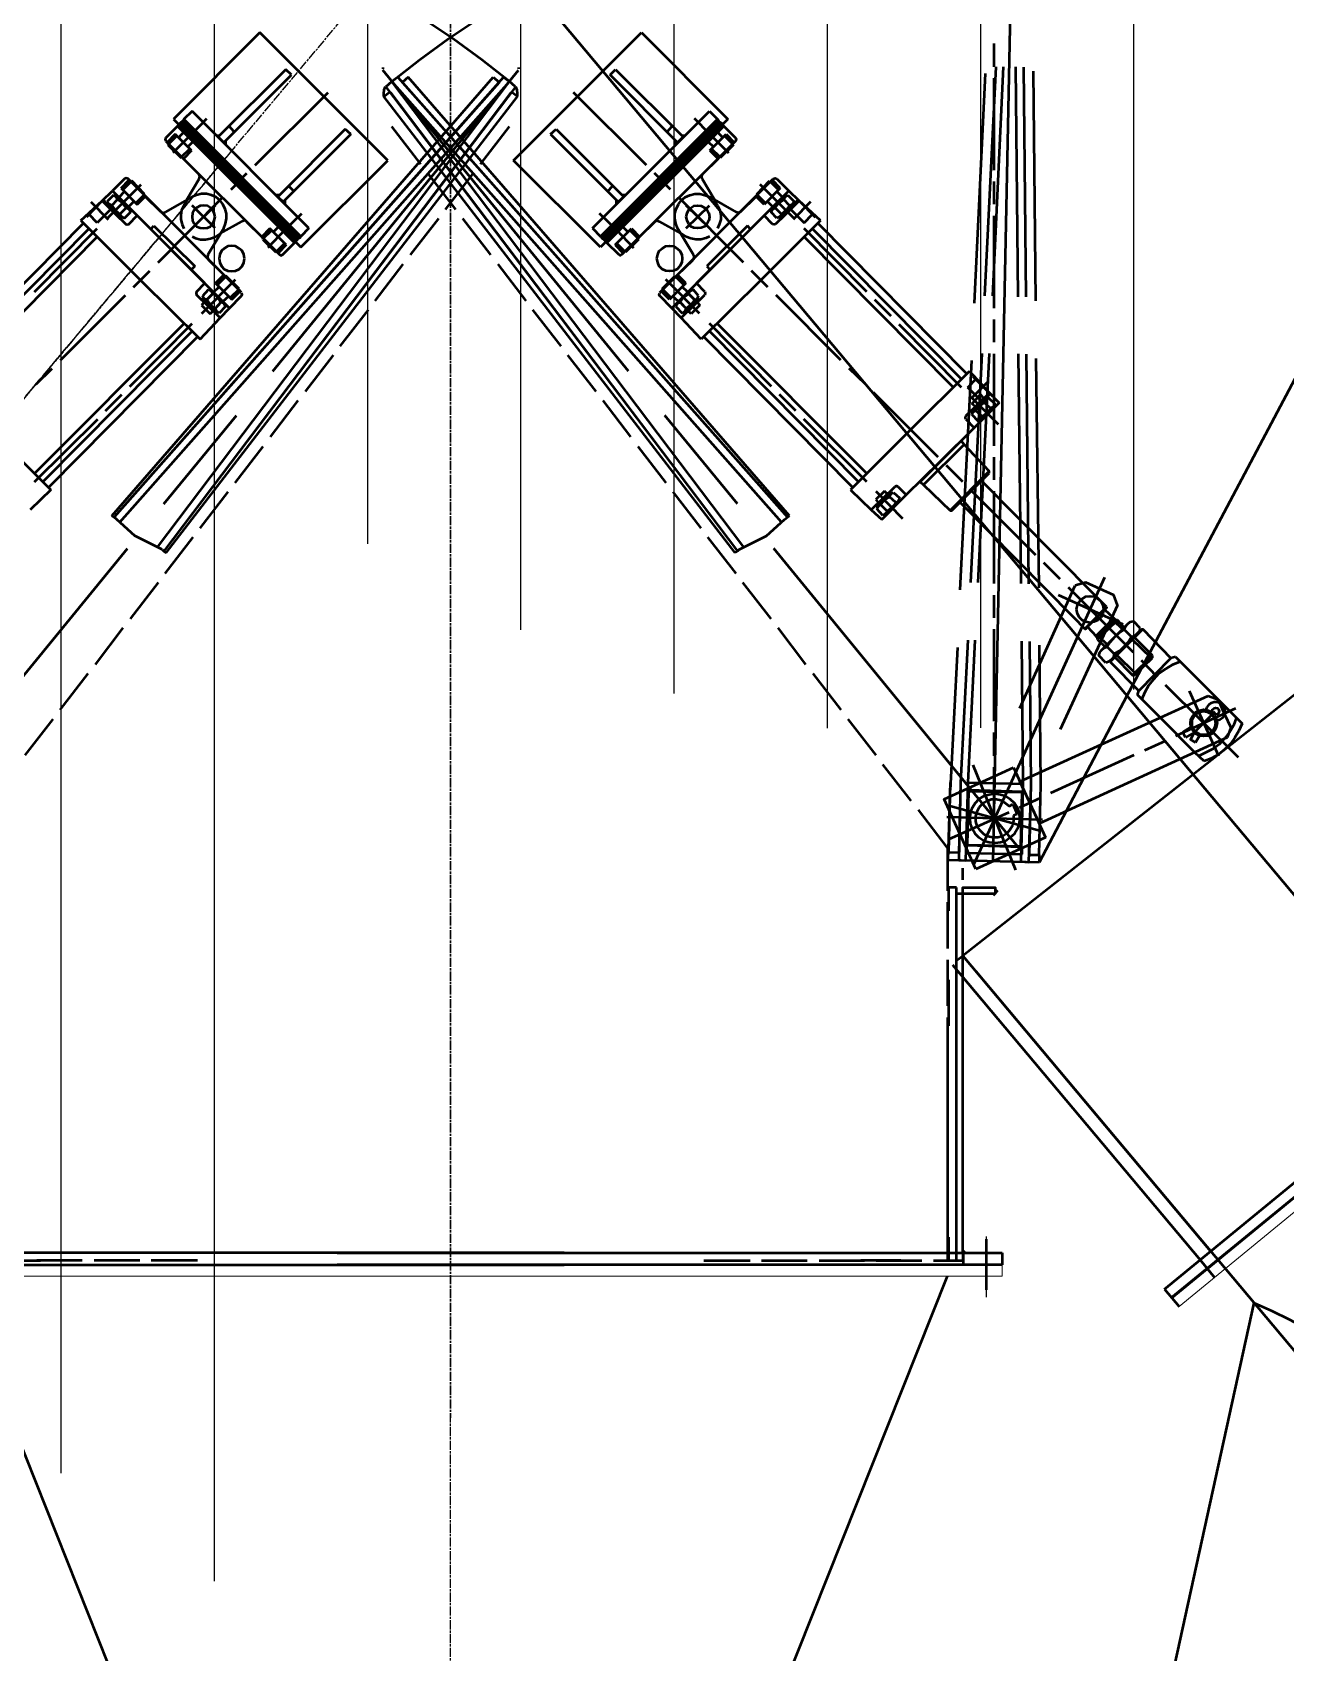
# Model space of a CAD drawing. Header units: millimetres. Extents: x -1263456 to 2767218, y -83310 to 50301.
# Drawn here: x 1101914 to 1103549, y -27711 to -25598 of the extents above; entities that cross this region are included whole.
import ezdxf

# ---------------------------------------------------------------- set-up
doc = ezdxf.new("R2010")
doc.units = ezdxf.units.MM
doc.linetypes.add('AM_ISO08W050', pattern=[18, 12, -1.5, 3, -1.5])
for name, color, linetype, lineweight in [('AM_0', 7, 'Continuous', 50), ('AM_7', 4, 'AM_ISO08W050', 25), ('AM_8', 1, 'Continuous', 25)]:
    doc.layers.add(name, color=color, linetype=linetype, lineweight=lineweight)

# ---------------------------------------------------------------- blocks, each defined once
blk = doc.blocks.new('A$Ca27e294b')
at = {"layer": 'AM_0', "linetype": 'Continuous'}
for points in [[(1351.9, 1670.5), (1355.4, 1674), (1347.7, 1674)], [(1958.4, 1670.5), (1954.8, 1674), (1962.5, 1674)], [(1359, 1663.4), (1363.1, 1666.9), (1363.1, 1659.3)], [(1951.3, 1663.4), (1947.1, 1666.9), (1947.1, 1659.3)], [(1429.4, 1592.4), (1433.5, 1596.5), (1425.9, 1596.5)], [(1436.5, 1585.9), (1440.6, 1589.4), (1440.6, 1581.1)], [(1873.8, 1585.9), (1869.6, 1589.4), (1869.6, 1581.1)], [(1880.9, 1592.4), (1876.7, 1596.5), (1884.4, 1596.5)], [(2365.5, 683.5), (2365.5, 691.8), (2369, 688.2)], [(2323.5, 215), (2323.5, 220.3), (2328.8, 215)]]:
    blk.add_hatch(color=3, dxfattribs=at).paths.add_polyline_path(points)
at = {"layer": 'AM_0', "color": 3, "linetype": 'Continuous', "lineweight": 15}
for p, q in [((2952, 448), (2596, 156.6)), ((2952, 448), (2596, 156.6)), ((2605.6, 145.2), (2961.6, 436.6)), ((2605.6, 145.2), (2961.6, 436.6)), ((1803.3, 199.6), (935.4, 199.6)), ((1803.3, 199.6), (935.4, 199.6)), ((1507, 199.6), (2374.9, 199.6)), ((1507, 199.6), (2374.9, 199.6)), ((2374.9, 184.6), (2374.9, 199.6)), ((1803.3, 184.6), (935.4, 184.6)), ((1507, 184.6), (2374.9, 184.6))]:
    blk.add_line(p, q, dxfattribs=at)
at = {"layer": 'AM_0', "color": 3}
blk.add_line((2633, 205.9), (2651.8, 182.9), dxfattribs=at)
at = {"layer": 'AM_0', "color": 3, "linetype": 'Continuous'}
for points in [[(2363.1, 726.1), (2389.8, 2026.7)], [(1578.5, 1742.7), (1614.6, 1771.1), (1651.9, 1798.3), (1689.7, 1823.8), (1690.3, 1824.3)], [(1731.8, 1742.7), (1695.7, 1771.1), (1658.4, 1798.3), (1620.5, 1823.8), (1619.9, 1824.3)], [(1406.3, 1806.6), (1293.3, 1693.6)], [(1573.2, 1639.7), (1406.3, 1806.6)], [(1737.1, 1639.7), (1904, 1806.6)], [(1904, 1806.6), (2017, 1693.6)], [(2364.3, 1762.2), (2364.3, 1792.4)], [(1440.1, 1758.7), (1351.9, 1670.5), (1359, 1663.4)], [(1422.9, 1365.2), (1743.6, 1757.5)], [(1447.2, 1751.6), (1440.1, 1758.7)], [(1566.7, 1761), (1566.7, 1759.3)], [(1887.4, 1365.2), (1566.7, 1757.5)], [(1743.6, 1761), (1743.6, 1759.3)], [(1863.1, 1751.6), (1870.2, 1758.7)], [(1870.2, 1758.7), (1958.4, 1670.5), (1951.3, 1663.4)], [(2366.7, 1762.2), (2351.9, 1463.4)], [(2362.5, 1463.4), (2376.7, 1762.2)], [(2395.7, 1462.2), (2392.7, 1762.2)], [(2402.8, 1761.6), (2405.7, 1462.2)], [(2418.8, 1456.9), (2415.8, 1756.3)], [(1212.8, 1176.4), (1710.5, 1748.6)], [(1724.1, 1748.6), (1215.8, 1174.6)], [(1718.2, 1741.5), (1215.8, 1174.6)], [(1223.5, 1168.1), (1731.8, 1742.7)], [(1272.6, 1135.6), (1731.8, 1742.7)], [(1740.1, 1736.2), (1280.9, 1130.3)], [(1359, 1663.4), (1447.2, 1751.6)], [(1567.9, 1723.2), (1567.9, 1727.3), (1568.4, 1732), (1570.2, 1736.2)], [(1570.2, 1736.2), (2029.4, 1130.3)], [(1570.8, 1736.2), (1578.5, 1742.7)], [(1586.2, 1748.6), (1578.5, 1742.7)], [(2086.8, 1168.1), (1578.5, 1742.7)], [(2037.7, 1135.6), (1578.5, 1742.7)], [(1586.2, 1748.6), (2094.5, 1174.6)], [(1599.8, 1748.6), (1592.1, 1742.1)], [(1592.1, 1741.5), (2094.5, 1174.6)], [(2097.4, 1176.4), (1599.8, 1748.6)], [(1710.5, 1748.6), (1718.2, 1742.1)], [(1724.1, 1748.6), (1731.8, 1742.7)], [(1739.5, 1736.2), (1731.8, 1742.7)], [(1742.4, 1723.2), (1742.4, 1727.3), (1741.8, 1732), (1740.1, 1736.2)], [(1951.3, 1663.4), (1863.1, 1751.6)], [(2338.9, 1453.9), (2353.1, 1753.3)], [(2364.3, 1627.3), (2364.3, 1747.4)], [(1733.5, 1728.5), (1280.9, 1130.3)], [(1283.8, 1127.9), (1742.4, 1723.2)], [(1399.8, 1633.8), (1495.1, 1728.5)], [(1567.9, 1723.2), (1575.5, 1729.1)], [(2026.4, 1127.9), (1567.9, 1723.2)], [(1576.7, 1728.5), (2029.4, 1130.3)], [(1742.4, 1723.2), (1734.7, 1729.1)], [(1910.5, 1633.8), (1815.2, 1728.5)], [(1293.3, 1693.6), (1459.6, 1526.7)], [(1306.9, 1693.6), (1305.1, 1691.2), (1302.8, 1689.4)], [(1305.1, 1691.2), (1457.8, 1538.5)], [(1457.8, 1538.5), (1305.1, 1691.2)], [(1317.6, 1704.2), (1306.9, 1693.6)], [(1459.6, 1540.9), (1306.9, 1693.6)], [(1306.9, 1693.6), (1459.6, 1540.9)], [(1470.2, 1551.6), (1317.6, 1704.2)], [(1317.6, 1674.6), (1337.1, 1694.8)], [(1840, 1551.6), (1992.7, 1704.2)], [(1850.7, 1540.9), (2003.4, 1693.6)], [(2017, 1693.6), (1850.7, 1526.7)], [(2003.4, 1693.6), (1850.7, 1540.9)], [(2005.1, 1691.2), (1852.5, 1538.5)], [(1852.5, 1538.5), (2005.1, 1691.2)], [(1992.7, 1674.6), (1973.2, 1694.8)], [(1992.7, 1704.2), (2003.4, 1693.6)], [(2003.4, 1693.6), (2005.1, 1691.2), (2007.5, 1689.4)], [(1298.6, 1684.7), (1283.2, 1669.3)], [(1295.7, 1674), (1285, 1663.4)], [(1287.4, 1661.6), (1298, 1672.3)], [(1315.2, 1672.3), (1292.7, 1649.8)], [(1317, 1652.7), (1295.7, 1674)], [(1301, 1687.1), (1298.6, 1684.7)], [(1298.6, 1684.7), (1451.3, 1532.6)], [(1451.3, 1532.6), (1298.6, 1684.7)], [(1306.9, 1677), (1299.8, 1669.3)], [(1302.8, 1689.4), (1301, 1687.1)], [(1453.1, 1534.4), (1301, 1687.1), (1453.1, 1534.4)], [(1302.8, 1689.4), (1455.4, 1536.8)], [(1455.4, 1536.8), (1302.8, 1689.4)], [(1372.6, 1677), (1366.1, 1684.7)], [(1517.6, 1680.6), (1429.4, 1592.4), (1436.5, 1585.9)], [(1524.7, 1674), (1436.5, 1585.9)], [(1524.7, 1674), (1517.6, 1680.6)], [(1616.4, 1635), (1578.5, 1684.1)], [(1693.9, 1635), (1731.8, 1684.1)], [(1785.6, 1674), (1792.7, 1680.6)], [(1785.6, 1674), (1873.8, 1585.9)], [(1792.7, 1680.6), (1880.9, 1592.4), (1873.8, 1585.9)], [(2007.5, 1689.4), (1854.8, 1536.8)], [(1854.8, 1536.8), (2007.5, 1689.4)], [(1857.2, 1534.4), (2009.3, 1687.1), (1857.2, 1534.4)], [(2011.6, 1684.7), (1859, 1532.6)], [(1859, 1532.6), (2011.6, 1684.7)], [(1937.7, 1677), (1944.2, 1684.7)], [(1993.3, 1652.7), (2014.6, 1674)], [(1995.1, 1672.3), (2017.6, 1649.8)], [(2003.4, 1677), (2010.5, 1669.3)], [(2007.5, 1689.4), (2009.3, 1687.1)], [(2009.3, 1687.1), (2011.6, 1684.7)], [(2011.6, 1684.7), (2027, 1669.3)], [(2022.9, 1661.6), (2012.2, 1672.3)], [(2014.6, 1674), (2025.3, 1663.4)], [(1283.2, 1669.3), (1282.7, 1667.5), (1283.2, 1665.2)], [(1283.2, 1665.2), (1431.8, 1517.2)], [(1286.2, 1660.4), (1287.4, 1661.6)], [(1286.2, 1660.4), (1303.4, 1643.3)], [(1290.3, 1658.1), (1289.8, 1656.9)], [(1293.3, 1655.1), (1292.1, 1653.9)], [(1298, 1650.4), (1297.5, 1649.8)], [(1304, 1644.5), (1314.6, 1655.1)], [(1317, 1652.7), (1306.3, 1642.1)], [(1319.3, 1664.6), (1312.2, 1657.5)], [(2027, 1665.2), (1878.5, 1517.2)], [(1990.9, 1664.6), (1998, 1657.5)], [(1993.3, 1652.7), (2004, 1642.1)], [(2006.3, 1644.5), (1995.7, 1655.1)], [(2024.1, 1660.4), (2006.9, 1643.3)], [(2012.2, 1650.4), (2012.8, 1649.8)], [(2017, 1655.1), (2018.2, 1653.9)], [(2019.9, 1658.1), (2020.5, 1656.9)], [(2024.1, 1660.4), (2022.9, 1661.6)], [(2027, 1669.3), (2027.6, 1667.5), (2027, 1665.2)], [(1300.4, 1648), (1299.2, 1646.8)], [(1303.4, 1643.3), (1304, 1644.5)], [(1306.3, 1642.1), (1326.4, 1622)], [(1459.6, 1526.7), (1573.2, 1639.7)], [(1850.7, 1526.7), (1737.1, 1639.7)], [(2004, 1642.1), (1983.8, 1622)], [(2006.9, 1643.3), (2006.3, 1644.5)], [(2009.9, 1648), (2011.1, 1646.8)], [(1206.9, 1564), (1251.3, 1608.4)], [(1229.4, 1616.1), (1214, 1600.1)], [(1225.3, 1603.6), (1235.3, 1614.3)], [(1237.7, 1611.9), (1227, 1601.3)], [(1234.1, 1616.1), (1231.8, 1616.6), (1229.4, 1616.1)], [(1382.1, 1467.5), (1234.1, 1616.1)], [(1238.9, 1613.1), (1237.7, 1611.9)], [(1255.4, 1595.9), (1238.9, 1613.1)], [(1241.2, 1608.4), (1241.8, 1609.5)], [(1243.6, 1606), (1244.8, 1607.2)], [(1327, 1616.1), (1310.5, 1588.2)], [(1327, 1616.1), (1327.6, 1619.6), (1326.4, 1622)], [(1368.5, 1601.9), (1389.2, 1623.2)], [(1450.7, 1599.5), (1443.6, 1606.6)], [(1661.9, 1575.8), (1625.3, 1623.2)], [(1648.3, 1575.8), (1685, 1623.2)], [(1859.6, 1599.5), (1866.7, 1606.6)], [(1941.8, 1601.9), (1921.1, 1623.2)], [(1928.2, 1467.5), (2076.1, 1616.1)], [(1983.2, 1616.1), (1982.7, 1619.6), (1983.8, 1622)], [(1983.2, 1616.1), (1999.8, 1588.2)], [(2054.8, 1595.9), (2071.4, 1613.1)], [(2103.4, 1564), (2059, 1608.4)], [(2066.7, 1606), (2065.5, 1607.2)], [(2069, 1608.4), (2068.5, 1609.5)], [(2071.4, 1613.1), (2072.6, 1611.9)], [(2072.6, 1611.9), (2083.2, 1601.3)], [(2085, 1603.6), (2075, 1614.3)], [(2076.1, 1616.1), (2078.5, 1616.6), (2080.9, 1616.1)], [(2080.9, 1616.1), (2096.3, 1600.1)], [(2364.3, 1582.9), (2364.3, 1612.5)], [(1172.6, 1561.6), (1200.4, 1587.1)], [(1200.4, 1587.1), (1179.7, 1565.8)], [(1185.6, 1585.9), (1208.1, 1562.8)], [(1200.4, 1587.1), (1214, 1600.1)], [(1205.1, 1591.8), (1200.4, 1587.1)], [(1200.4, 1587.1), (1231.2, 1556.9)], [(1202.2, 1588.2), (1207.5, 1582.9)], [(1215.2, 1594.8), (1206.9, 1586.5)], [(1212.8, 1581.1), (1209.3, 1582.9), (1206.9, 1586.5)], [(1212.8, 1581.1), (1220.5, 1588.8), (1218.8, 1592.4), (1215.2, 1594.8)], [(1214, 1600.1), (1366.7, 1447.4)], [(1235.3, 1556.9), (1246, 1568.1), (1214, 1600.1)], [(1235.3, 1576.4), (1218.8, 1592.4)], [(1231.8, 1578.2), (1227, 1584.1), (1220.5, 1588.8)], [(1222.3, 1591.8), (1229.4, 1599.5)], [(1225.3, 1603.6), (1246, 1582.3)], [(1234.7, 1579.4), (1241.8, 1586.5)], [(1254.8, 1594.8), (1244.2, 1584.1)], [(1246, 1582.3), (1256.6, 1593)], [(1248.3, 1600.7), (1249.5, 1602.4)], [(1250.7, 1598.3), (1252.5, 1599.5)], [(1255.4, 1595.9), (1254.8, 1594.8)], [(1276.7, 1572.9), (1256.6, 1593)], [(1273.2, 1506.6), (1357.8, 1591.8)], [(1317.6, 1592.4), (1282.7, 1572.3)], [(1306.9, 1581.1), (1311.1, 1588.2)], [(1338.3, 1516.6), (1359, 1551.6), (1361.4, 1557.5), (1362.5, 1564), (1362.5, 1570.5), (1360.8, 1576.4), (1357.8, 1582.9), (1354.3, 1587.7), (1348.9, 1591.8), (1343, 1594.8), (1336.5, 1596.5), (1330, 1596.5), (1323.5, 1594.8), (1317.6, 1592.4)], [(2096.3, 1600.1), (1943.6, 1447.4)], [(1972, 1516.6), (1951.3, 1551.6), (1948.9, 1557.5), (1947.7, 1564), (1947.7, 1570.5), (1949.5, 1576.4), (1952.5, 1582.9), (1956, 1587.7), (1961.3, 1591.8), (1967.3, 1594.8), (1973.8, 1596.5), (1980.3, 1596.5), (1986.8, 1594.8), (1992.7, 1592.4)], [(2037.1, 1506.6), (1952.5, 1591.8)], [(1992.7, 1592.4), (2027.6, 1572.3)], [(2003.4, 1581.1), (1999.2, 1588.2)], [(2033.5, 1572.9), (2053.7, 1593)], [(2064.3, 1582.3), (2053.7, 1593)], [(2054.8, 1595.9), (2055.4, 1594.8)], [(2055.4, 1594.8), (2066.1, 1584.1)], [(2059.6, 1598.3), (2057.8, 1599.5)], [(2061.9, 1600.7), (2060.8, 1602.4)], [(2085, 1603.6), (2064.3, 1582.3)], [(2075, 1556.9), (2064.3, 1568.1), (2096.3, 1600.1)], [(2075.6, 1579.4), (2068.5, 1586.5)], [(2075, 1576.4), (2091.5, 1592.4)], [(2078.5, 1578.2), (2083.2, 1584.1), (2089.8, 1588.8)], [(2109.9, 1587.1), (2079.1, 1556.9)], [(2088, 1591.8), (2080.9, 1599.5)], [(2097.4, 1581.1), (2089.8, 1588.8), (2091.5, 1592.4), (2095.1, 1594.8)], [(2095.1, 1594.8), (2103.4, 1586.5)], [(2109.9, 1587.1), (2096.3, 1600.1)], [(2097.4, 1581.1), (2101, 1582.9), (2103.4, 1586.5)], [(2124.7, 1585.9), (2102.2, 1562.8)], [(2108.1, 1588.2), (2102.8, 1582.9)], [(2105.1, 1591.8), (2109.9, 1587.1)], [(2109.9, 1587.1), (2130.6, 1565.8)], [(2137.7, 1561.6), (2109.9, 1587.1)], [(1179.7, 1565.8), (1179.1, 1567.5)], [(1193.9, 1558.7), (1183.2, 1569.3)], [(1212.8, 1577.6), (1193.9, 1558.7)], [(1206.3, 1581.1), (1208.1, 1583.5)], [(1224.1, 1563.4), (1206.3, 1581.1)], [(1207.5, 1582.9), (1212.8, 1577.6)], [(1208.1, 1583.5), (1226.4, 1565.8)], [(1209.3, 1582.9), (1225.9, 1566.4)], [(1212.8, 1581.1), (1217.6, 1574.6), (1223.5, 1569.9)], [(1231.8, 1578.2), (1223.5, 1569.9)], [(1223.5, 1569.9), (1225.9, 1566.4), (1229.4, 1564.6)], [(1226.4, 1565.8), (1224.1, 1563.4)], [(1229.4, 1564.6), (1237.1, 1572.3), (1235.3, 1576.4)], [(1235.3, 1576.4), (1231.8, 1578.2)], [(1246, 1568.1), (1290.3, 1523.7)], [(1276.7, 1572.9), (1279.7, 1571.7), (1282.7, 1572.3)], [(1306.9, 1581.1), (1304, 1575.2), (1302.8, 1568.7), (1302.8, 1562.8), (1304.6, 1556.3), (1306.9, 1551)], [(1347.7, 1566.4), (1346.6, 1571.1), (1344.8, 1575.2), (1341.8, 1578.2), (1337.7, 1580.6), (1333, 1581.1), (1328.2, 1580.6), (1323.5, 1578.2), (1320.5, 1575.2), (1318.2, 1571.1), (1317.6, 1566.4), (1318.2, 1561.6), (1320.5, 1557.5), (1323.5, 1553.9), (1328.2, 1552.2), (1333, 1551.6), (1337.7, 1552.2), (1341.8, 1553.9), (1344.8, 1557.5), (1346.6, 1561.6), (1347.7, 1566.4)], [(1347.7, 1566.4), (1346.6, 1571.1), (1344.8, 1575.2), (1341.8, 1578.2), (1337.7, 1580.6), (1333, 1581.1), (1328.2, 1580.6), (1323.5, 1578.2), (1320.5, 1575.2), (1318.2, 1571.1), (1317.6, 1566.4), (1318.2, 1561.6), (1320.5, 1557.5), (1323.5, 1553.9), (1328.2, 1552.2), (1333, 1551.6), (1337.7, 1552.2), (1341.8, 1553.9), (1344.8, 1557.5), (1346.6, 1561.6), (1347.7, 1566.4)], [(1317.6, 1551.6), (1347.7, 1581.1)], [(1347.7, 1551.6), (1317.6, 1581.1)], [(1347.7, 1581.1), (1317.6, 1551.6)], [(1440.6, 1551), (1460.8, 1570.5)], [(1602.8, 1516.6), (1639.5, 1564)], [(1707.5, 1516.6), (1670.8, 1564)], [(1869.6, 1551), (1849.5, 1570.5)], [(1962.5, 1566.4), (1963.7, 1571.1), (1965.5, 1575.2), (1968.4, 1578.2), (1972.6, 1580.6), (1977.3, 1581.1), (1982.1, 1580.6), (1986.8, 1578.2), (1989.8, 1575.2), (1992.1, 1571.1), (1992.7, 1566.4), (1992.1, 1561.6), (1989.8, 1557.5), (1986.8, 1553.9), (1982.1, 1552.2), (1977.3, 1551.6), (1972.6, 1552.2), (1968.4, 1553.9), (1965.5, 1557.5), (1963.7, 1561.6), (1962.5, 1566.4)], [(1962.5, 1566.4), (1963.7, 1571.1), (1965.5, 1575.2), (1968.4, 1578.2), (1972.6, 1580.6), (1977.3, 1581.1), (1982.1, 1580.6), (1986.8, 1578.2), (1989.8, 1575.2), (1992.1, 1571.1), (1992.7, 1566.4), (1992.1, 1561.6), (1989.8, 1557.5), (1986.8, 1553.9), (1982.1, 1552.2), (1977.3, 1551.6), (1972.6, 1552.2), (1968.4, 1553.9), (1965.5, 1557.5), (1963.7, 1561.6), (1962.5, 1566.4)], [(1992.7, 1551.6), (1962.5, 1581.1)], [(1962.5, 1551.6), (1992.7, 1581.1)], [(1962.5, 1581.1), (1992.7, 1551.6)], [(2003.4, 1581.1), (2006.3, 1575.2), (2007.5, 1568.7), (2007.5, 1562.8), (2005.7, 1556.3), (2003.4, 1551)], [(2064.3, 1568.1), (2019.9, 1523.7)], [(2033.5, 1572.9), (2030.6, 1571.7), (2027.6, 1572.3)], [(2080.9, 1564.6), (2073.2, 1572.3), (2075, 1576.4)], [(2075, 1576.4), (2078.5, 1578.2)], [(2078.5, 1578.2), (2086.8, 1569.9)], [(2086.8, 1569.9), (2084.4, 1566.4), (2080.9, 1564.6)], [(2102.2, 1583.5), (2083.8, 1565.8)], [(2083.8, 1565.8), (2086.2, 1563.4)], [(2101, 1582.9), (2084.4, 1566.4)], [(2086.2, 1563.4), (2104, 1581.1)], [(2097.4, 1581.1), (2092.7, 1574.6), (2086.8, 1569.9)], [(2102.8, 1582.9), (2097.4, 1577.6)], [(2097.4, 1577.6), (2116.4, 1558.7)], [(2104, 1581.1), (2102.2, 1583.5)], [(2116.4, 1558.7), (2127, 1569.3)], [(2130.6, 1565.8), (2131.2, 1567.5)], [(2364.3, 1447.4), (2364.3, 1567.5)], [(2876.2, 1580.6), (2525.3, 918.4)], [(981.5, 1361.6), (1176.1, 1558.1)], [(988.6, 1354.5), (1183.2, 1551)], [(1112.2, 1468.7), (1193.9, 1551)], [(1172.6, 1561.6), (1250.7, 1483.5), (1328.2, 1406.6)], [(1231.2, 1556.9), (1233, 1556.3), (1235.3, 1556.9)], [(1263.7, 1550.4), (1267.9, 1554.5)], [(1267.9, 1554.5), (1321.1, 1501.9)], [(1347.7, 1540.3), (1354.3, 1544.5)], [(1354.3, 1544.5), (1382.7, 1560.4)], [(1388.6, 1559.8), (1386.2, 1561.6), (1382.7, 1560.4)], [(1388.6, 1559.8), (1408.7, 1540.3)], [(1419.3, 1551), (1408.7, 1540.3)], [(1410.5, 1538), (1421.1, 1548.6)], [(1438.9, 1549.2), (1416.4, 1526.1)], [(1440.6, 1529.7), (1419.3, 1551)], [(1430.6, 1553.3), (1423.5, 1546.2)], [(1470.2, 1551.6), (1459.6, 1540.9), (1457.8, 1538.5), (1455.4, 1536.8), (1453.1, 1534.4)], [(1840, 1551.6), (1850.7, 1540.9), (1852.5, 1538.5), (1854.8, 1536.8), (1857.2, 1534.4)], [(1869.6, 1529.7), (1890.9, 1551)], [(1871.4, 1549.2), (1893.9, 1526.1)], [(1879.7, 1553.3), (1886.8, 1546.2)], [(1899.8, 1538), (1889.2, 1548.6)], [(1890.9, 1551), (1901.6, 1540.3)], [(1921.7, 1559.8), (1901.6, 1540.3)], [(1921.7, 1559.8), (1924.1, 1561.6), (1927.6, 1560.4)], [(1956, 1544.5), (1927.6, 1560.4)], [(1962.5, 1540.3), (1956, 1544.5)], [(2137.7, 1561.6), (2059.6, 1483.5), (1982.1, 1406.6)], [(2042.4, 1554.5), (1989.2, 1501.9)], [(2046.6, 1550.4), (2042.4, 1554.5)], [(2079.1, 1556.9), (2077.3, 1556.3), (2075, 1556.9)], [(2198, 1468.7), (2116.4, 1551)], [(2321.7, 1354.5), (2127, 1551)], [(2328.8, 1361.6), (2134.1, 1558.1)], [(1193.9, 1540.3), (999.2, 1343.9)], [(1334.1, 1480), (1290.3, 1523.7)], [(1317.6, 1540.9), (1322.3, 1538.5), (1328.8, 1536.8), (1335.3, 1536.8), (1341.8, 1538), (1347.7, 1540.3)], [(1386.2, 1511.9), (1385, 1517.2), (1383.2, 1522), (1379.1, 1524.9), (1374.4, 1527.9), (1369, 1528.5), (1364.3, 1527.9), (1359.6, 1524.9), (1356, 1522), (1353.7, 1517.2), (1353.1, 1511.9), (1353.7, 1506.6), (1356, 1501.9), (1359.6, 1498.3), (1364.3, 1495.9), (1369, 1495.3), (1374.4, 1495.9), (1379.1, 1498.3), (1383.2, 1501.9), (1385, 1506.6), (1386.2, 1511.9)], [(1409.9, 1536.8), (1410.5, 1538)], [(1409.9, 1536.8), (1427, 1520.2)], [(1414, 1533.8), (1413.4, 1533.2)], [(1417, 1531.4), (1415.8, 1530.8)], [(1421.7, 1526.7), (1421.1, 1525.5)], [(1424.1, 1524.3), (1422.9, 1523.2)], [(1427.6, 1520.8), (1438.3, 1531.4)], [(1440.6, 1529.7), (1430, 1519)], [(1435.9, 1517.2), (1451.3, 1532.6)], [(1451.3, 1532.6), (1453.1, 1534.4)], [(1859, 1532.6), (1857.2, 1534.4)], [(1874.4, 1517.2), (1859, 1532.6)], [(1869.6, 1529.7), (1880.3, 1519)], [(1882.7, 1520.8), (1872, 1531.4)], [(1900.4, 1536.8), (1883.2, 1520.2)], [(1886.2, 1524.3), (1887.4, 1523.2)], [(1888.6, 1526.7), (1889.2, 1525.5)], [(1893.3, 1531.4), (1894.5, 1530.8)], [(1896.3, 1533.8), (1896.9, 1533.2)], [(1900.4, 1536.8), (1899.8, 1538)], [(1924.1, 1511.9), (1925.3, 1517.2), (1927, 1522), (1931.2, 1524.9), (1935.9, 1527.9), (1941.2, 1528.5), (1946, 1527.9), (1950.7, 1524.9), (1954.2, 1522), (1956.6, 1517.2), (1957.2, 1511.9), (1956.6, 1506.6), (1954.2, 1501.9), (1950.7, 1498.3), (1946, 1495.9), (1941.2, 1495.3), (1935.9, 1495.9), (1931.2, 1498.3), (1927, 1501.9), (1925.3, 1506.6), (1924.1, 1511.9)], [(1992.7, 1540.9), (1988, 1538.5), (1981.5, 1536.8), (1975, 1536.8), (1968.4, 1538), (1962.5, 1540.3)], [(1976.1, 1480), (2019.9, 1523.7)], [(2116.4, 1540.3), (2311.1, 1343.9)], [(1321.1, 1501.9), (1317, 1497.7)], [(1338.3, 1516.6), (1337.7, 1513.1), (1338.9, 1510.1)], [(1359, 1490.6), (1338.9, 1510.1)], [(1427, 1520.2), (1427.6, 1520.8)], [(1431.8, 1517.2), (1433.5, 1516.1), (1435.9, 1517.2)], [(1556.6, 1456.9), (1593.3, 1504.8)], [(1753.7, 1456.9), (1717, 1504.8)], [(1878.5, 1517.2), (1876.7, 1516.1), (1874.4, 1517.2)], [(1883.2, 1520.2), (1882.7, 1520.8)], [(1951.3, 1490.6), (1971.4, 1510.1)], [(1972, 1516.6), (1972.6, 1513.1), (1971.4, 1510.1)], [(1989.2, 1501.9), (1993.3, 1497.7)], [(1241.2, 1474.6), (1262.5, 1495.9)], [(1323.5, 1468.7), (1334.1, 1480)], [(1330.6, 1440.3), (1374.4, 1484.7)], [(1348.3, 1480), (1359, 1490.6)], [(1348.3, 1480), (1369.6, 1458.7)], [(1361.4, 1488.2), (1350.7, 1477.6)], [(1361.9, 1489.4), (1361.4, 1488.2)], [(1379.1, 1472.3), (1361.9, 1489.4)], [(1364.9, 1484.7), (1366.1, 1485.9)], [(1367.3, 1482.3), (1367.9, 1483.5)], [(1931.2, 1472.3), (1948.3, 1489.4)], [(1979.7, 1440.3), (1935.9, 1484.7)], [(1961.9, 1480), (1940.6, 1458.7)], [(1943, 1482.3), (1942.4, 1483.5)], [(1945.4, 1484.7), (1944.2, 1485.9)], [(1948.3, 1489.4), (1948.9, 1488.2)], [(1948.9, 1488.2), (1959.6, 1477.6)], [(1961.9, 1480), (1951.3, 1490.6)], [(1986.8, 1468.7), (1976.1, 1480)], [(2069, 1474.6), (2047.7, 1495.9)], [(1146, 1379.4), (1230.6, 1464)], [(1323.5, 1468.7), (1322.9, 1466.9), (1323.5, 1464.6)], [(1328.2, 1406.6), (1354.3, 1434.4), (1323.5, 1464.6)], [(1333, 1460.4), (1330.6, 1458.1)], [(1331.8, 1463.4), (1338.9, 1471.7)], [(1337.1, 1458.1), (1333, 1459.3), (1331.8, 1463.4)], [(1333, 1460.4), (1350.1, 1442.7), (1348.3, 1440.3)], [(1353.1, 1440.9), (1349.5, 1443.3), (1333, 1459.3)], [(1345.4, 1466.9), (1333.5, 1455.1)], [(1344.8, 1465.8), (1337.1, 1458.1)], [(1344.8, 1465.8), (1343, 1469.3), (1338.9, 1471.7)], [(1343, 1469.3), (1359.6, 1453.3)], [(1355.4, 1455.1), (1351.3, 1461), (1344.8, 1465.8)], [(1346, 1468.7), (1353.1, 1475.2)], [(1358.4, 1456.3), (1365.5, 1462.8)], [(1366.7, 1447.4), (1382.1, 1463.4)], [(1378.5, 1471.7), (1367.9, 1461)], [(1369.6, 1458.7), (1380.3, 1469.3)], [(1372, 1477.6), (1373.2, 1478.8)], [(1375, 1474.6), (1375.6, 1475.8)], [(1379.1, 1472.3), (1378.5, 1471.7)], [(1382.1, 1462.8), (1383.2, 1465.2), (1382.1, 1466.9)], [(1928.2, 1462.8), (1927, 1465.2), (1928.2, 1466.9)], [(1943.6, 1447.4), (1928.2, 1463.4)], [(1940.6, 1458.7), (1930, 1469.3)], [(1931.2, 1472.3), (1931.8, 1471.7)], [(1931.8, 1471.7), (1942.4, 1461)], [(1935.3, 1474.6), (1934.7, 1475.8)], [(1938.3, 1477.6), (1937.1, 1478.8)], [(1951.9, 1456.3), (1944.8, 1462.8)], [(1967.3, 1469.3), (1950.7, 1453.3)], [(1954.8, 1455.1), (1959, 1461), (1965.5, 1465.8)], [(1982.1, 1406.6), (1956, 1434.4), (1986.8, 1464.6)], [(1964.3, 1468.7), (1957.2, 1475.2)], [(1957.2, 1440.9), (1960.8, 1443.3), (1977.3, 1459.3)], [(1977.3, 1460.4), (1960.2, 1442.7), (1961.9, 1440.3)], [(1964.9, 1466.9), (1976.7, 1455.1)], [(1965.5, 1465.8), (1967.3, 1469.3), (1971.4, 1471.7)], [(1965.5, 1465.8), (1973.2, 1458.1)], [(1978.5, 1463.4), (1971.4, 1471.7)], [(1973.2, 1458.1), (1977.3, 1459.3), (1978.5, 1463.4)], [(1977.3, 1460.4), (1979.7, 1458.1)], [(1986.8, 1468.7), (1987.4, 1466.9), (1986.8, 1464.6)], [(2164.3, 1379.4), (2079.7, 1464)], [(1333.5, 1455.1), (1330, 1451)], [(1330, 1451), (1341.2, 1439.7)], [(1337.1, 1458.1), (1341.8, 1451.6), (1347.7, 1446.8)], [(1341.2, 1439.7), (1345.4, 1443.9)], [(1345.4, 1443.9), (1356.6, 1455.7)], [(1355.4, 1455.1), (1347.7, 1446.8)], [(1347.7, 1446.8), (1349.5, 1443.3)], [(1361.4, 1449.2), (1353.1, 1440.9)], [(1354.3, 1434.4), (1366.7, 1447.4)], [(1359.6, 1453.3), (1355.4, 1455.1)], [(1361.4, 1449.2), (1359.6, 1453.3)], [(1511.1, 1397.7), (1547.7, 1445)], [(1799.2, 1397.7), (1762.5, 1445)], [(1956, 1434.4), (1943.6, 1447.4)], [(1948.9, 1449.2), (1950.7, 1453.3)], [(1948.9, 1449.2), (1957.2, 1440.9)], [(1950.7, 1453.3), (1954.8, 1455.1)], [(1964.9, 1443.9), (1953.7, 1455.7)], [(1954.8, 1455.1), (1962.5, 1446.8)], [(1962.5, 1446.8), (1960.8, 1443.3)], [(1973.2, 1458.1), (1968.4, 1451.6), (1962.5, 1446.8)], [(1969, 1439.7), (1964.9, 1443.9)], [(1980.3, 1451), (1969, 1439.7)], [(1976.7, 1455.1), (1980.3, 1451)], [(2230, 1436.8), (2208.7, 1458.1)], [(1112.2, 1231.4), (1307.5, 1427.3)], [(1317.6, 1417.2), (1122.9, 1220.8)], [(1236.5, 1345), (1317.6, 1427.3)], [(2073.8, 1345), (1992.7, 1427.3)], [(1992.7, 1417.2), (2187.4, 1220.8)], [(2198, 1231.4), (2002.8, 1427.3)], [(2321.7, 1343.9), (2240.6, 1426.1)], [(2364.3, 1403), (2364.3, 1432.6)], [(1325.3, 1410.1), (1130.6, 1213.7)], [(1985, 1410.1), (2179.7, 1213.7)], [(1465.5, 1338.5), (1502.2, 1385.9)], [(1844.8, 1338.5), (1808.1, 1385.9)], [(2319.9, 1080), (2335.3, 1378.8)], [(2348.3, 1388.2), (2333.5, 1089.4)], [(2343.6, 1089.4), (2358.4, 1388.2)], [(2364.3, 1267.5), (2364.3, 1387.7)], [(2399.8, 1088.2), (2396.3, 1387.7)], [(2406.3, 1387.1), (2409.3, 1087.7)], [(2422.9, 1082.3), (2419.3, 1381.7)], [(1114, 1348), (1135.3, 1368.7)], [(2196.3, 1348), (2175, 1368.7)], [(2254.3, 1287.7), (2332.4, 1365.2)], [(2327.6, 1306.6), (2358.4, 1336.8), (2332.4, 1365.2)], [(2330, 1343.9), (2340.6, 1354.5)], [(2337.1, 1357.5), (2338.3, 1358.7)], [(2362.5, 1332), (2337.1, 1357.5)], [(1204.5, 1313.1), (1225.9, 1334.4)], [(2105.7, 1313.1), (2084.4, 1334.4)], [(2291.5, 1252.7), (2206.9, 1337.4)], [(2348.9, 1324.9), (2330, 1343.9)], [(2356.6, 1351.6), (2334.1, 1329.1)], [(2334.1, 1331.4), (2369.6, 1295.9)], [(2335.3, 1322.6), (2346.6, 1334.4), (2350.1, 1330.3)], [(2359, 1335.6), (2348.9, 1324.9)], [(2358.4, 1336.8), (2370.8, 1323.7)], [(1419.9, 1279.4), (1456, 1326.7)], [(1890.3, 1279.4), (1854.2, 1326.7)], [(2334.7, 1313.1), (2351.9, 1330.8)], [(2336.5, 1311.3), (2334.7, 1313.1)], [(2339.5, 1319), (2335.3, 1322.6)], [(2335.3, 1308.4), (2337.1, 1311.9)], [(2354.3, 1328.5), (2336.5, 1311.3)], [(2353.7, 1328.5), (2337.1, 1311.9)], [(2337.1, 1311.9), (2340.6, 1313.7)], [(2370.8, 1323.7), (2338.3, 1291.2)], [(2340.6, 1313.7), (2345.4, 1319.6), (2351.3, 1324.3)], [(2348.9, 1306), (2340.6, 1313.7)], [(2347.2, 1301.9), (2363.1, 1318.4)], [(2359.6, 1316.6), (2354.8, 1310.1), (2348.9, 1306)], [(2351.3, 1324.3), (2353.7, 1328.5), (2357.2, 1330.3)], [(2359.6, 1316.6), (2351.3, 1324.3)], [(2351.9, 1330.8), (2354.3, 1328.5)], [(2359.6, 1316.6), (2363.1, 1318.4), (2365.5, 1322), (2357.2, 1330.3)], [(1112.2, 1220.8), (1194.5, 1302.4)], [(1280.9, 1191.8), (1375.6, 1307.2)], [(2029.4, 1191.8), (1934.7, 1307.2)], [(2198, 1220.8), (2115.8, 1302.4)], [(2338.3, 1291.2), (2293.9, 1247.4)], [(2327.6, 1302.4), (2327, 1304.2), (2327.6, 1306.6)], [(2327.6, 1302.4), (2338.3, 1291.2)], [(2335.3, 1308.4), (2343, 1300.1)], [(2347.2, 1301.9), (2343, 1300.1)], [(2348.9, 1306), (2347.2, 1301.9)], [(1056, 1287.7), (1133.5, 1210.1)], [(2254.3, 1287.7), (2176.7, 1210.1)], [(2321.1, 1274), (2267.9, 1220.8)], [(2325.3, 1269.3), (2272, 1216.6)], [(2306.9, 1183.5), (2357.8, 1234.4), (2325.3, 1269.3)], [(2325.3, 1269.3), (2321.1, 1274)], [(1373.8, 1219.6), (1410.5, 1266.9)], [(1936.5, 1219.6), (1899.8, 1266.9)], [(2249.5, 1203.6), (2293.9, 1247.4)], [(2364.3, 1223.2), (2364.3, 1252.7)], [(2323.5, 1220.8), (2302.2, 1242.1)], [(2306.9, 1183.5), (2309.3, 1183.5), (2357.8, 1232)], [(2357.8, 1232), (2357.8, 1234.4)], [(1133.5, 1210.1), (1106.3, 1184.1)], [(1328.2, 1160.4), (1364.9, 1207.8)], [(1982.1, 1160.4), (1945.4, 1207.8)], [(2176.7, 1210.1), (2204, 1184.1)], [(2204, 1184.1), (2234.7, 1214.3)], [(2221.1, 1208.4), (2209.9, 1197.7)], [(2209.9, 1208.4), (2244.8, 1172.9)], [(2212.2, 1188.2), (2230, 1205.4)], [(2213.4, 1188.8), (2230, 1205.4)], [(2225.3, 1204.8), (2221.1, 1208.4)], [(2227, 1202.4), (2225.3, 1204.8)], [(2227.6, 1201.3), (2230, 1205.4)], [(2230, 1205.4), (2228.2, 1207.8)], [(2230, 1205.4), (2232.9, 1206.6)], [(2232.9, 1206.6), (2241.2, 1199.5)], [(2234.7, 1214.3), (2237.1, 1215.5), (2238.9, 1214.3)], [(2238.9, 1214.3), (2249.5, 1203.6)], [(2267.9, 1220.8), (2272, 1216.6)], [(2272, 1216.6), (2306.9, 1183.5)], [(2418.8, 1124.9), (2333.5, 1210.1)], [(2495.7, 1072.9), (2347.7, 1222)], [(2364.3, 1088.2), (2364.3, 1208.4)], [(2204, 1184.1), (2217.6, 1171.7)], [(2209.9, 1197.7), (2213.4, 1193)], [(2209.9, 1190), (2212.2, 1188.2)], [(2211.1, 1185.3), (2213.4, 1188.8)], [(2219.3, 1177), (2211.1, 1185.3)], [(2213.4, 1193), (2215.8, 1191.2)], [(2213.4, 1188.8), (2216.4, 1190.6)], [(2216.4, 1190.6), (2221.1, 1197.1), (2227.6, 1201.3)], [(2224.7, 1182.3), (2216.4, 1190.6)], [(2217.6, 1171.7), (2249.5, 1203.6)], [(2238.9, 1195.3), (2222.3, 1178.8)], [(2235.9, 1193.6), (2231.2, 1187.1), (2224.7, 1182.3), (2222.3, 1178.8)], [(2235.9, 1193.6), (2227.6, 1201.3)], [(2238.9, 1195.3), (2235.9, 1193.6)], [(2241.2, 1199.5), (2238.9, 1195.3)], [(2319.9, 1193.6), (2467.3, 1044.5)], [(1215.8, 1174.6), (1212.8, 1176.4)], [(1219.3, 1171.7), (1215.8, 1174.6)], [(1278.5, 1132.6), (1243, 1150.4), (1219.3, 1171.7)], [(2031.8, 1132.6), (2067.3, 1150.4), (2090.9, 1171.7)], [(2090.9, 1171.7), (2094.5, 1174.6)], [(2094.5, 1174.6), (2097.4, 1176.4)], [(2222.3, 1178.8), (2219.3, 1177)], [(1282.7, 1101.3), (1319.3, 1148.6)], [(2027.6, 1101.3), (1990.9, 1148.6)], [(912.8, 742.1), (1233.5, 1133.8)], [(1278.5, 1132.6), (1280.9, 1130.3)], [(1280.9, 1130.3), (1283.8, 1127.9)], [(2029.4, 1130.3), (2026.4, 1127.9)], [(2031.8, 1132.6), (2029.4, 1130.3)], [(2397.4, 742.1), (2076.7, 1133.8)], [(2450.7, 1093.6), (2429.4, 1114.9)], [(1237.1, 1042.1), (1273.8, 1089.4)], [(2073.2, 1042.1), (2036.5, 1089.4)], [(2337.7, 721.4), (2508.7, 1096.5)], [(2398, 925.5), (2470.2, 1085.3)], [(2546, 998.3), (2461.4, 1082.9)], [(2525.3, 1059.8), (2520.5, 1072.9), (2483.8, 1089.4), (2470.2, 1085.3)], [(3005.6, 978.6), (2927.6, 1077.7), (2323.5, 602.6)], [(2364.3, 1043.3), (2364.3, 1072.9)], [(2447.7, 1073.4), (2532.4, 1035)], [(2525.3, 1059.8), (2450.7, 897.7)], [(2472, 1054.5), (2473.2, 1059.8), (2475.6, 1064.6), (2479.1, 1068.1), (2483.8, 1071.1), (2489.8, 1071.7), (2494.5, 1071.1), (2499.8, 1068.1), (2504, 1064.6), (2506.3, 1059.8), (2506.9, 1054.5), (2506.3, 1048.6), (2504, 1043.9), (2499.8, 1040.3), (2494.5, 1037.9), (2489.8, 1036.8), (2483.8, 1037.9), (2479.1, 1040.3), (2475.6, 1043.9), (2473.2, 1048.6), (2472, 1054.5)], [(2511.1, 1057.5), (2482.7, 1029.1)], [(2511.1, 1057.5), (2495.7, 1072.9)], [(2511.1, 1057.5), (2511.1, 1056.3), (2508.7, 1053.9)], [(2467.3, 1044.5), (2482.7, 1029.1)], [(2508.7, 1053.9), (2486.2, 1031.4)], [(2520.5, 1042.7), (2496.9, 1019.6)], [(2522.9, 1040.9), (2499.2, 1017.2)], [(2525.3, 1040.3), (2499.2, 1014.9)], [(2520.5, 1042.7), (2508.7, 1053.9)], [(2522.9, 1040.9), (2520.5, 1042.7)], [(2531.8, 1028.5), (2521.1, 1039.1)], [(2525.3, 1040.3), (2522.9, 1040.9)], [(2534.1, 1030.8), (2525.3, 1040.3)], [(2538.3, 1035), (2541.8, 1037.9), (2546, 1039.1)], [(2554.8, 1029.7), (2546, 1039.1)], [(1191.5, 982.3), (1227.6, 1030.3)], [(2118.7, 982.3), (2082.7, 1030.3)], [(2364.3, 908.4), (2364.3, 1028.5)], [(2482.7, 1029.1), (2483.8, 1029.1), (2486.2, 1031.4)], [(2486.2, 1031.4), (2497.4, 1019.6)], [(2497.4, 1019.6), (2496.9, 1019.6)], [(2499.2, 1014.9), (2499.2, 1017.2), (2496.9, 1019.6)], [(2499.2, 1014.9), (2508.7, 1006)], [(2511.7, 1008.4), (2501, 1019)], [(2538.3, 1035), (2504.5, 1001.3)], [(2511.7, 1005.4), (2516.4, 1011.9), (2521.7, 1018.4), (2527.6, 1023.7), (2534.1, 1027.9)], [(2515.8, 987.1), (2556.6, 1028.5)], [(2558.4, 1028.5), (2515.8, 985.9)], [(2517.6, 988.8), (2550.7, 1022.6)], [(2543.6, 1018.4), (2539.5, 1011.9), (2534.1, 1006), (2528.2, 1000.1), (2521.1, 996.5)], [(2543.6, 1018.4), (2534.1, 1027.9), (2535.9, 1032), (2538.3, 1035)], [(2550.7, 1022.6), (2547.7, 1019.6), (2543.6, 1018.4)], [(2569.6, 990.6), (2544.2, 1015.5)], [(2570.8, 994.2), (2546.6, 1018.4)], [(2554.8, 1029.7), (2553.7, 1025.5), (2550.7, 1022.6)], [(2556.6, 1028.5), (2558.4, 1028.5), (2595.1, 990.6)], [(2307.5, 818.4), (2317, 1004.8)], [(2330, 1014.3), (2320.5, 827.9)], [(2330.6, 828.5), (2339.5, 1014.3)], [(2402.2, 826.7), (2400.4, 1013.1)], [(2410.5, 1012.5), (2412.2, 825.5)], [(2425.3, 825.5), (2423.5, 1007.8)], [(2509.9, 984.7), (2501, 994.2), (2502.2, 998.3), (2504.5, 1001.3)], [(2504.5, 1001.3), (2508.1, 1004.2), (2511.7, 1005.4)], [(2521.1, 996.5), (2511.7, 1005.4)], [(2521.1, 996.5), (2519.9, 992.4), (2517.6, 988.8)], [(2521.1, 993), (2544.8, 968.7), (2570.8, 994.2)], [(2549.5, 969.9), (2523.5, 995.3)], [(2570.8, 991.2), (2570.8, 994.2)], [(2517.6, 988.8), (2514, 986.5), (2509.9, 984.7)], [(2515.8, 985.9), (2553.1, 948), (2595.1, 990.6)], [(2515.8, 985.9), (2515.8, 987.1)], [(2547.7, 968.7), (2570.8, 991.2)], [(2577.3, 966.3), (2556.6, 987.6)], [(2557.2, 936.8), (2561.4, 946.8), (2566.1, 955.7), (2572.6, 963.4), (2579.7, 971.1), (2588.6, 977), (2597.5, 982.3), (2606.9, 986.5)], [(2601, 992.4), (2595.1, 990.6)], [(2601, 992.4), (2688, 905.4)], [(1145.4, 923.2), (1182.1, 970.5)], [(2164.9, 923.2), (2128.2, 970.5)], [(2544.8, 968.7), (2547.7, 968.7)], [(2683.2, 861), (2588, 955.7)], [(2398, 829.7), (2643.6, 941.5)], [(2551.3, 942.7), (2553.1, 948)], [(2581.5, 913.1), (2551.3, 942.7)], [(2618.8, 948), (2657.2, 863.4)], [(2640.6, 923.2), (2642.4, 926.7), (2644.8, 930.3)], [(2643.6, 941.5), (2656.6, 936.8)], [(2644.8, 930.3), (2647.7, 932.6), (2651.3, 933.8), (2655.4, 933.8), (2659, 932.6), (2661.9, 930.3), (2664.9, 926.7)], [(2656.6, 936.8), (2658.4, 933.2)], [(2664.9, 917.8), (2658.4, 933.2)], [(1099.8, 864), (1136.5, 911.3)], [(2210.5, 864), (2173.8, 911.3)], [(2525.3, 918.4), (2422.9, 724.3)], [(2626.4, 867.5), (2581.5, 913.1)], [(2601.6, 889.4), (2679.7, 925.5)], [(2620.5, 906), (2621.1, 911.3), (2624.1, 916.1), (2627.6, 920.2), (2632.4, 922.6), (2637.7, 923.7), (2643.6, 922.6), (2648.3, 920.2), (2651.9, 916.1), (2654.3, 911.3), (2655.4, 906), (2654.3, 900.7), (2651.9, 895.9), (2648.3, 891.8), (2643.6, 889.4), (2637.7, 888.8), (2632.4, 889.4), (2627.6, 891.8), (2624.1, 895.9), (2621.1, 900.7), (2620.5, 906)], [(2620.5, 906), (2621.1, 911.3), (2624.1, 916.1), (2627.6, 920.2), (2632.4, 922.6), (2637.7, 923.7), (2643.6, 922.6), (2648.3, 920.2), (2651.9, 916.1), (2654.3, 911.3), (2655.4, 906), (2654.3, 900.7), (2651.9, 895.9), (2648.3, 891.8), (2643.6, 889.4), (2637.7, 888.8), (2632.4, 889.4), (2627.6, 891.8), (2624.1, 895.9), (2621.1, 900.7), (2620.5, 906)], [(2622.9, 906), (2622.9, 910.7), (2625.3, 914.9), (2628.8, 918.4), (2633, 920.8), (2637.7, 921.4), (2642.4, 920.8), (2646.6, 918.4), (2650.1, 914.9), (2652.5, 910.7), (2653.1, 906), (2652.5, 901.3), (2650.1, 896.5), (2646.6, 893.6), (2642.4, 891.2), (2637.7, 890.6), (2633, 891.2), (2628.8, 893.6), (2625.3, 896.5), (2622.9, 901.3), (2622.9, 906)], [(2652.5, 920.8), (2623.5, 891.8)], [(2680.3, 912.5), (2676.7, 903), (2671.4, 894.2), (2664.9, 885.9), (2657.8, 878.2), (2650.1, 872.3), (2640.6, 867.5), (2631.2, 862.8)], [(2648.9, 921.4), (2649.5, 923.7), (2651.3, 925.5), (2653.1, 926.1), (2656, 925.5), (2657.2, 923.7), (2657.8, 921.4), (2657.2, 919), (2656, 917.8), (2653.1, 917.2), (2651.3, 917.8), (2649.5, 919), (2648.9, 921.4)], [(2664.9, 926.7), (2665.5, 923.2), (2665.5, 919), (2664.3, 915.5), (2661.9, 912.5), (2659, 910.1), (2654.8, 909)], [(2664.9, 917.8), (2673.2, 900.1)], [(2364.3, 863.4), (2364.3, 893.6)], [(2610.5, 894.2), (2621.1, 900.7)], [(2614, 887.1), (2610.5, 894.2)], [(2625.3, 893.6), (2614, 887.1)], [(2625.3, 893.6), (2620.5, 884.7), (2627, 880.5)], [(2632.4, 889.4), (2627, 880.5)], [(2688, 905.4), (2683.8, 895.9), (2678.5, 887.1), (2672.6, 878.8), (2664.9, 871.7), (2657.2, 865.2), (2647.7, 859.8), (2638.3, 856.3)], [(2673.2, 900.1), (2668.5, 887.1)], [(2668.5, 887.1), (2423.5, 775.2)], [(2560.8, 870.5), (2588, 882.9)], [(2638.3, 856.3), (2626.4, 867.5)], [(2256, 804.8), (2219.3, 852.1)], [(2340.6, 715.5), (2299.2, 806.6), (2389.8, 848)], [(2392.7, 714.3), (2337.1, 851)], [(2364.3, 784.1), (2364.3, 848.6)], [(2389.8, 848), (2431.2, 756.9)], [(2438.3, 814.9), (2547.2, 864.6)], [(2304.5, 727.3), (2307.5, 828.5)], [(2305.1, 737.4), (2307.5, 828.5)], [(2320.5, 827.9), (2318.2, 736.8)], [(2320.5, 827.9), (2318.2, 727.3)], [(2327.6, 726.7), (2330.6, 827.9)], [(2330.6, 819), (2330.6, 828.5), (2402.2, 826.7)], [(2423.5, 775.2), (2398, 829.7)], [(2399.8, 724.9), (2402.2, 825.5)], [(2402.2, 816.6), (2402.2, 826.7)], [(2412.2, 825.5), (2409.3, 724.3)], [(2412.2, 825.5), (2409.9, 734.4), (2422.9, 734.4)], [(2422.9, 734.4), (2425.3, 825.5)], [(2329.4, 747.4), (2331.2, 817.2), (2401, 816)], [(2330.6, 819), (2402.2, 816.6)], [(2333, 781.7), (2333.5, 788.8), (2335.9, 795.9), (2339.5, 801.8), (2344.8, 807.2), (2351.3, 811.3), (2357.8, 813.1), (2365.5, 814.3), (2372.6, 813.1), (2379.1, 811.3), (2385, 807.2), (2390.9, 801.8), (2394.5, 795.9), (2396.9, 788.8), (2397.4, 781.7), (2396.9, 774.6), (2394.5, 767.5), (2390.9, 761.6), (2385, 756.3), (2379.1, 752.1), (2372.6, 750.4), (2365.5, 749.2), (2357.8, 750.4), (2351.3, 752.1), (2344.8, 756.3), (2339.5, 761.6), (2335.9, 767.5), (2333.5, 774.6), (2333, 781.7)], [(2389.8, 785.3), (2389.8, 778.8), (2388.6, 772.9), (2385, 766.9), (2380.9, 762.2), (2375.6, 758.7), (2369, 756.9), (2362.5, 756.9), (2356, 758.1), (2350.7, 761), (2346, 765.8), (2342.4, 771.7), (2340.6, 777.6), (2340.6, 784.1), (2341.8, 790), (2344.8, 795.9), (2348.9, 800.7), (2354.8, 804.2), (2360.8, 806.6), (2367.3, 806.6), (2373.2, 805.4), (2379.1, 801.8), (2383.8, 797.7)], [(2397.4, 795.9), (2424.7, 808.4)], [(2399.2, 745.6), (2401, 816)], [(2303.4, 743.3), (2265.5, 793)], [(2427.6, 780), (2302.8, 783.5)], [(2425.3, 765.2), (2305.1, 798.3)], [(2305.1, 754.5), (2383.8, 790)], [(2383.8, 797.7), (2388.6, 800.1)], [(2388.6, 800.1), (2394.5, 787.1)], [(2394.5, 787.1), (2389.8, 785.3)], [(2303.4, 743.3), (2303.4, 687.1)], [(2328.2, 746.8), (2328.2, 736.8), (2400.4, 735)], [(2328.2, 746.8), (2400.4, 744.5)], [(2329.4, 747.4), (2399.2, 745.6)], [(2431.2, 756.9), (2340.6, 715.5)], [(2400.4, 744.5), (2400.4, 735)], [(2422.9, 724.3), (2304.5, 727.3)], [(2318.2, 736.8), (2305.1, 737.4)], [(2318.2, 727.3), (2327.6, 726.7)], [(2409.3, 724.3), (2399.8, 724.9)], [(2422.9, 734.4), (2422.9, 724.3)], [(2323.5, 701.8), (2323.5, 716.6)], [(2305.1, 661), (2305.1, 691.8)], [(2315.2, 691.8), (2305.1, 691.8)], [(2315.2, 683.5), (2315.2, 691.8)], [(2315.2, 215), (2315.2, 683.5)], [(2323.5, 683.5), (2315.2, 683.5)], [(2323.5, 683.5), (2323.5, 691.8), (2365.5, 691.8), (2365.5, 683.5), (2323.5, 683.5)], [(2323.5, 215), (2323.5, 683.5)], [(2363.7, 681.7), (2369, 688.2)], [(2303.4, 672.3), (2303.4, 611.9)], [(2303.4, 597.1), (2303.4, 537.3)], [(2315.8, 596.8), (2323.5, 602.6)], [(2323.5, 602.6), (2646.9, 217.3)], [(2305.1, 511.3), (2305.1, 571.1)], [(2309.8, 590.9), (2633, 205.9)], [(2303.4, 522), (2303.4, 204.9)], [(2586.6, 167.9), (2942.6, 459.3)], [(2596, 156.7), (2952.1, 447.9)], [(2596.3, 156.3), (2810.3, 331.5)], [(2305.1, 204.9), (2305.1, 235.7)], [(2354.3, 167), (2354.3, 232.7)], [(1803.3, 215), (935.4, 215)], [(1507, 215), (2374.9, 215)], [(2313.4, 215), (2313.4, 215.6)], [(2315.2, 204.9), (2315.2, 215)], [(2323.5, 215), (2323.5, 204.9)], [(2324.1, 215), (2324.1, 199.6)], [(2374.9, 215), (2374.9, 199.6)], [(935.4, 199.6), (1803.3, 199.6)], [(1067.9, 204.9), (1119.9, 204.9)], [(1174.4, 204.9), (1115.2, 204.9)], [(1249.5, 204.9), (1189.8, 204.9)], [(1324.7, 204.9), (1264.3, 204.9)], [(2374.9, 199.6), (1507, 199.6)], [(1985.6, 204.9), (2046, 204.9)], [(2060.8, 204.9), (2120.5, 204.9)], [(2135.9, 204.9), (2195.1, 204.9)], [(2242.4, 204.9), (2190.3, 204.9)], [(2210.5, 204.9), (2270.2, 204.9)], [(2285, 204.9), (2323.5, 204.9)], [(2586.6, 167.9), (2605.6, 145.2)]]:
    blk.add_lwpolyline(points, dxfattribs=at)
at = {"layer": 'AM_7'}
blk.add_line((1655.1, 2238), (1655.1, 0), dxfattribs=at)
at = {"layer": 'AM_7', "color": 3}
for p, q in [((2354.3, 172.4), (2354.3, 236.6)), ((2354.3, 157.4), (2354.3, 221.6))]:
    blk.add_line(p, q, dxfattribs=at)
at = {"layer": 'AM_7'}
for points in [[(1369.3, 1652.4), (239.9, 306.9)], [(1940.9, 1652.4), (3070.4, 306.9)]]:
    blk.add_lwpolyline(points, dxfattribs=at)
blk = doc.blocks.new('Chute for future')
at = {"layer": 'AM_0', "color": 30}
blk.add_line((1126411.3, -25954.4), (1126769.8, -27587.8, 0), dxfattribs=at)
blk.add_arc((1126767.2, -26764.1, 0), 884.5, 113.7305, 166.2457, dxfattribs=at)
blk = doc.blocks.new('chute from diverter to conveyor')
at = {"layer": 'AM_0'}
blk.add_line((1100716.9, -26781.6, 0), (1101773.9, -25522.4, 0), dxfattribs=at)
at = {"layer": 'AM_7'}
blk.add_line((1100365.4, -26606.1, 0), (1102900, -23586.8, 0), dxfattribs=at)
blk = doc.blocks.new('wew1333')
at = {"layer": 'AM_8'}
for p, q in [((350017.2, 123397.4, 0), (350017.2, 111850.4, -9.9)), ((350217.2, 123397.4, 0), (350217.2, 111709.5, -9.9)), ((350417.2, 123397.4, 0), (350417.2, 113062.5, -9.9)), ((350617.2, 123397.4, 0), (350617.2, 112950.5, -9.9)), ((350817.2, 123397.4, 0), (350817.2, 112867.4, -9.9)), ((351017.2, 123397.4, 0), (351017.2, 112822.2, -9.9)), ((351217.2, 123397.4, 0), (351217.2, 112822.7, -9.9)), ((351417.2, 123397.4, 0), (351417.2, 112872.7, -9.9))]:
    blk.add_line(p, q, dxfattribs=at)

msp = doc.modelspace()

# ---------------------------------------------------------------- linework, layer by layer
at = {"layer": 'AM_0'}
for p, q in [((1104553.6, -27906.1, 0.1), (1102019.1, -24886.8, 0.1)), ((1104202.2, -28081.6, 0.1), (1103145.2, -26822.4, 0.1)), ((1102209.5, -28219.8, 0.1), (1101811.3, -27219.8, 0.1)), ((1102709.5, -28219.8, 0.1), (1103107.8, -27219.8, 0.1))]:
    msp.add_line(p, q, dxfattribs=at)
at = {"layer": 'AM_7'}
msp.add_line((1102459.5, -30650.4, 0.1), (1102459.5, -19061, 0.1), dxfattribs=at)

# ---------------------------------------------------------------- block references
at = {"layer": 'AM_0'}
for name, p in [('wew1333', (751933.6, -139327.1, 0)), ('chute from diverter to conveyor', (0, -1300, 0.1)), ('A$Ca27e294b', (1100804.4, -27404.4, 0.1))]:
    msp.add_blockref(name, p, dxfattribs=at)
at = {"layer": 'AM_0', "xscale": -1}
for name, p in [('chute from diverter to conveyor', (2204919.1, -1300, 0.1)), ('Chute for future', (2229919.1, -1300, 0.1))]:
    msp.add_blockref(name, p, dxfattribs=at)

doc.saveas('drawing.dxf')
